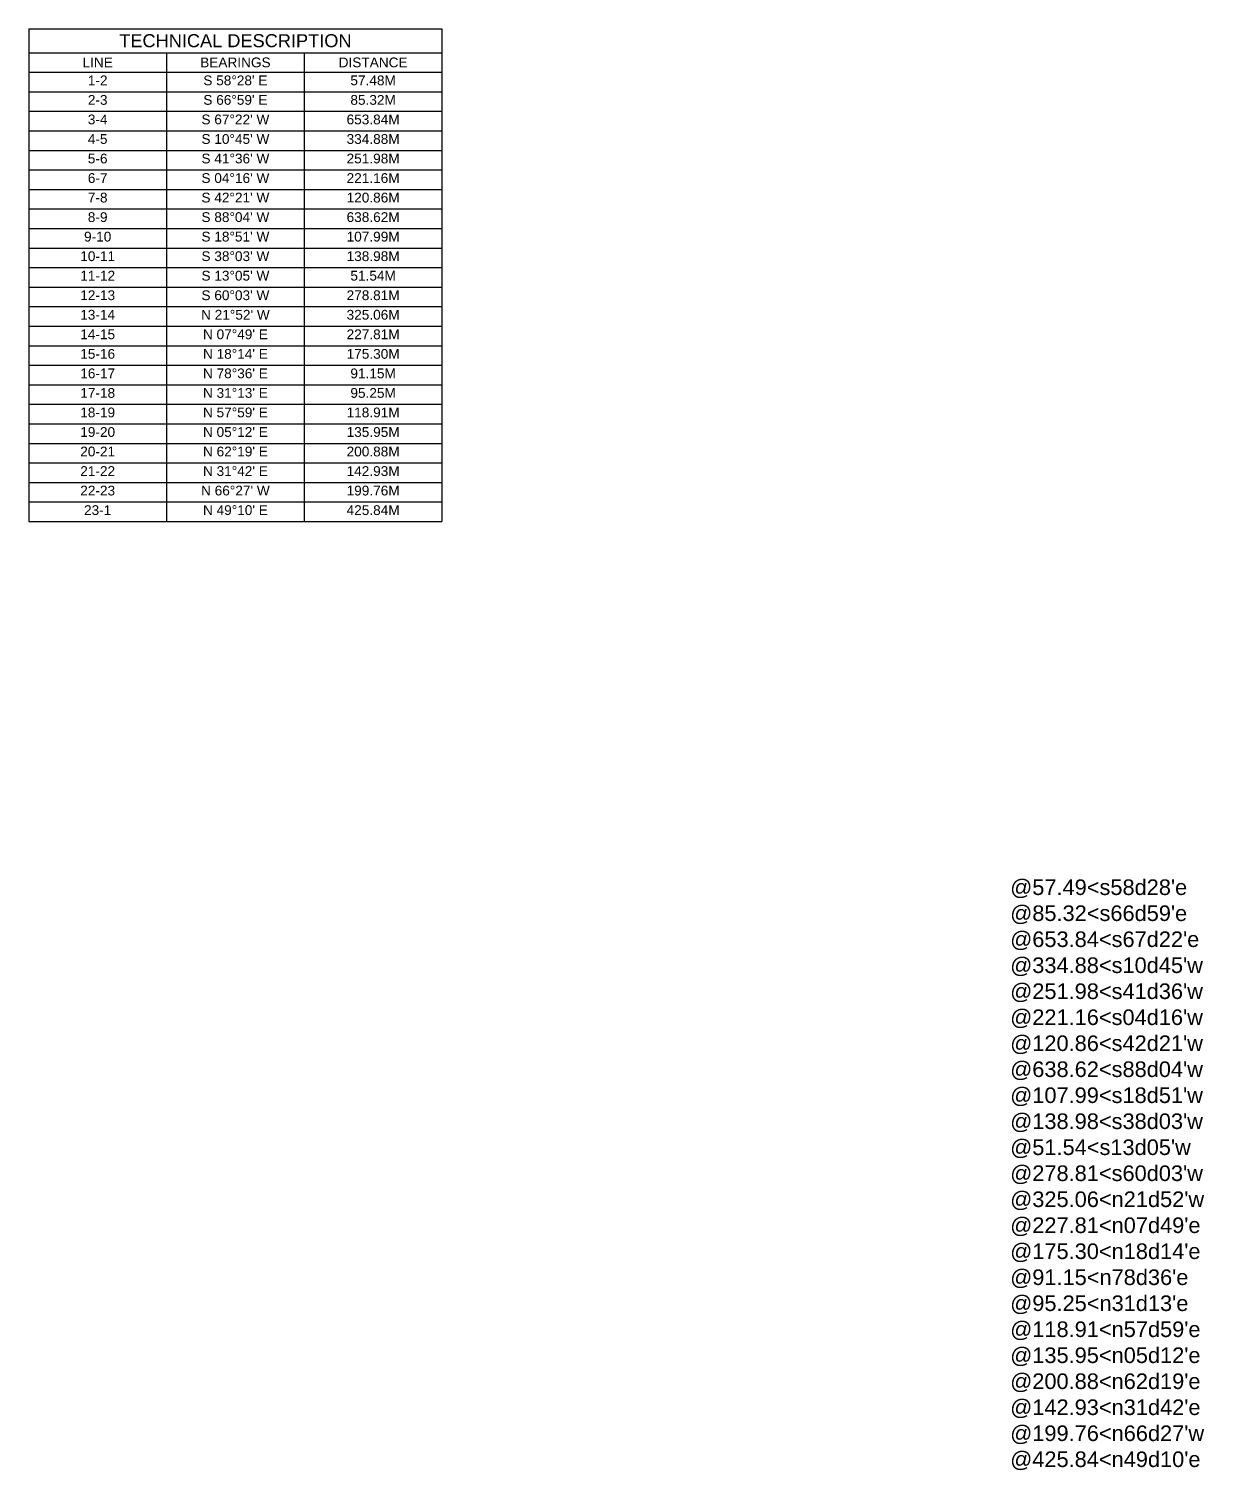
# Model space of a CAD drawing. Header units: inches. Extents: x 994 to 6777, y -637 to 5407.
# Drawn here: x 4024 to 6435, y 2091 to 5046 of the extents above; entities that cross this region are included whole.
import ezdxf

# ---------------------------------------------------------------- set-up
doc = ezdxf.new("R2010")
doc.units = ezdxf.units.IN
doc.header["$MEASUREMENT"] = 0
doc.styles.get("Standard").update_dxf_attribs({"font": 'arial.ttf'})

# ---------------------------------------------------------------- blocks, each defined once
blk = doc.blocks.new('*T739')
at = {"color": 0, "linetype": 'ByBlock', "lineweight": -2, "transparency": 16777216}
for p, q in [((0, 0), (847.8, 0)), ((0, 0), (0, -1010.3)), ((847.8, 0), (847.8, -1010.3)), ((0, -49), (847.8, -49)), ((282.6, -49), (282.6, -1010.3)), ((565.2, -49), (565.2, -1010.3)), ((0, -89), (847.8, -89)), ((0, -129.1), (847.8, -129.1)), ((0, -169.1), (847.8, -169.1)), ((0, -209.2), (847.8, -209.2)), ((0, -249.2), (847.8, -249.2)), ((0, -289.3), (847.8, -289.3)), ((0, -329.3), (847.8, -329.3)), ((0, -369.4), (847.8, -369.4)), ((0, -409.5), (847.8, -409.5)), ((0, -449.5), (847.8, -449.5)), ((0, -489.6), (847.8, -489.6)), ((0, -529.6), (847.8, -529.6)), ((0, -569.7), (847.8, -569.7)), ((0, -609.7), (847.8, -609.7)), ((0, -649.8), (847.8, -649.8)), ((0, -689.8), (847.8, -689.8)), ((0, -729.9), (847.8, -729.9)), ((0, -769.9), (847.8, -769.9)), ((0, -810), (847.8, -810)), ((0, -850.1), (847.8, -850.1)), ((0, -890.1), (847.8, -890.1)), ((0, -930.2), (847.8, -930.2)), ((0, -970.2), (847.8, -970.2)), ((0, -1010.3), (847.8, -1010.3))]:
    blk.add_line(p, q, dxfattribs=at)
at = {"color": 0, "transparency": 16777216}
for s, insert, char_height, width, attachment_point in [('TECHNICAL DESCRIPTION', (423.9, -24.5), 26.703, 834.482, 5), ('LINE', (141.3, -69), 20.03, 269.259, 5), ('BEARINGS', (423.9, -69), 20.03, 269.259, 5), ('DISTANCE', (706.5, -69), 20.03, 269.259, 5), ('1-2', (141.3, -95.7), 20.03, 269.259, 2), ("S 58%%D28' E", (423.9, -95.7), 20.028, 269.259, 2), ('57.48M', (706.5, -95.7), 20.03, 269.259, 2), ('2-3', (141.3, -135.7), 20.03, 269.259, 2), ("S 66%%D59' E", (423.9, -135.7), 20.028, 269.259, 2), ('85.32M', (706.5, -135.7), 20.03, 269.259, 2), ('3-4', (141.3, -175.8), 20.03, 269.259, 2), ("S 67%%D22' W", (423.9, -175.8), 20.028, 269.259, 2), ('653.84M', (706.5, -175.8), 20.03, 269.259, 2), ('4-5', (141.3, -215.9), 20.03, 269.259, 2), ("S 10%%D45' W", (423.9, -215.9), 20.028, 269.259, 2), ('334.88M', (706.5, -215.9), 20.03, 269.259, 2), ('5-6', (141.3, -255.9), 20.03, 269.259, 2), ("S 41%%D36' W", (423.9, -255.9), 20.028, 269.259, 2), ('251.98M', (706.5, -255.9), 20.03, 269.259, 2), ('6-7', (141.3, -296), 20.03, 269.259, 2), ("S 04%%D16' W", (423.9, -296), 20.028, 269.259, 2), ('221.16M', (706.5, -296), 20.03, 269.259, 2), ('7-8', (141.3, -336), 20.03, 269.259, 2), ("S 42%%D21' W", (423.9, -336), 20.028, 269.259, 2), ('120.86M', (706.5, -336), 20.03, 269.259, 2), ('8-9', (141.3, -376.1), 20.03, 269.259, 2), ("S 88%%D04' W", (423.9, -376.1), 20.028, 269.259, 2), ('638.62M', (706.5, -376.1), 20.03, 269.259, 2), ('9-10', (141.3, -416.1), 20.03, 269.259, 2), ("S 18%%D51' W", (423.9, -416.1), 20.028, 269.259, 2), ('107.99M', (706.5, -416.1), 20.03, 269.259, 2), ('10-11', (141.3, -456.2), 20.03, 269.259, 2), ("S 38%%D03' W", (423.9, -456.2), 20.028, 269.259, 2), ('138.98M', (706.5, -456.2), 20.03, 269.259, 2), ('11-12', (141.3, -496.2), 20.03, 269.259, 2), ("S 13%%D05' W", (423.9, -496.2), 20.028, 269.259, 2), ('51.54M', (706.5, -496.2), 20.03, 269.259, 2), ('12-13', (141.3, -536.3), 20.03, 269.259, 2), ("S 60%%D03' W", (423.9, -536.3), 20.028, 269.259, 2), ('278.81M', (706.5, -536.3), 20.03, 269.259, 2), ('13-14', (141.3, -576.3), 20.03, 269.259, 2), ("N 21%%D52' W", (423.9, -576.3), 20.028, 269.259, 2), ('325.06M', (706.5, -576.3), 20.03, 269.259, 2), ('14-15', (141.3, -616.4), 20.03, 269.259, 2), ("N 07%%D49' E", (423.9, -616.4), 20.028, 269.259, 2), ('227.81M', (706.5, -616.4), 20.03, 269.259, 2), ('15-16', (141.3, -656.5), 20.03, 269.259, 2), ("N 18%%D14' E", (423.9, -656.5), 20.028, 269.259, 2), ('175.30M', (706.5, -656.5), 20.03, 269.259, 2), ('16-17', (141.3, -696.5), 20.03, 269.259, 2), ("N 78%%D36' E", (423.9, -696.5), 20.028, 269.259, 2), ('91.15M', (706.5, -696.5), 20.03, 269.259, 2), ('17-18', (141.3, -736.6), 20.03, 269.259, 2), ("N 31%%D13' E", (423.9, -736.6), 20.028, 269.259, 2), ('95.25M', (706.5, -736.6), 20.03, 269.259, 2), ('18-19', (141.3, -776.6), 20.03, 269.259, 2), ("N 57%%D59' E", (423.9, -776.6), 20.028, 269.259, 2), ('118.91M', (706.5, -776.6), 20.03, 269.259, 2), ('19-20', (141.3, -816.7), 20.03, 269.259, 2), ("N 05%%D12' E", (423.9, -816.7), 20.028, 269.259, 2), ('135.95M', (706.5, -816.7), 20.03, 269.259, 2), ('20-21', (141.3, -856.7), 20.03, 269.259, 2), ("N 62%%D19' E", (423.9, -856.7), 20.028, 269.259, 2), ('200.88M', (706.5, -856.7), 20.03, 269.259, 2), ('21-22', (141.3, -896.8), 20.03, 269.259, 2), ("N 31%%D42' E", (423.9, -896.8), 20.028, 269.259, 2), ('142.93M', (706.5, -896.8), 20.03, 269.259, 2), ('22-23', (141.3, -936.8), 20.03, 269.259, 2), ("N 66%%D27' W", (423.9, -936.8), 20.028, 269.259, 2), ('199.76M', (706.5, -936.8), 20.03, 269.259, 2), ('23-1', (141.3, -976.9), 20.03, 269.259, 2), ("N 49%%D10' E", (423.9, -976.9), 20.028, 269.259, 2), ('425.84M', (706.5, -976.9), 20.03, 269.259, 2)]:
    blk.add_mtext(s, dxfattribs=dict(at, insert=insert, char_height=char_height, width=width, attachment_point=attachment_point))

msp = doc.modelspace()

# ---------------------------------------------------------------- block references
msp.add_blockref('*T739', (4023.51932, 5046.31128))

# ---------------------------------------------------------------- texts
at = {"insert": (6037.19762, 3302.14284), "char_height": 31.9839839, "attachment_point": 1}
msp.add_mtext_dynamic_manual_height_columns("@57.49<s58d28'e\\P@85.32<s66d59'e\\P@653.84<s67d22'e\\P@334.88<s10d45'w\\P@251.98<s41d36'w\\P@221.16<s04d16'w\\P@120.86<s42d21'w\\P@638.62<s88d04'w\\P@107.99<s18d51'w\\P@138.98<s38d03'w\\P@51.54<s13d05'w\\P@278.81<s60d03'w\\P@325.06<n21d52'w\\P@227.81<n07d49'e\\P@175.30<n18d14'e\\P@91.15<n78d36'e\\P@95.25<n31d13'e\\P@118.91<n57d59'e\\P@135.95<n05d12'e\\P@200.88<n62d19'e\\P@142.93<n31d42'e\\P@199.76<n66d27'w\\P@425.84<n49d10'e", width=878.0272343, gutter_width=159.91992, heights=[0], dxfattribs=at)

doc.saveas('drawing.dxf')
